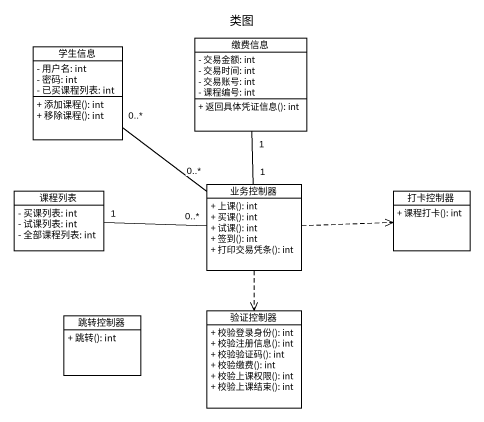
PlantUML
@startuml
title 类图
hide circle
hide empty members
skinparam classAttributeIconSize 0
class 学生信息 {
  - 用户名: int
  - 密码: int
  - 已买课程列表: int
  + 添加课程(): int
  + 移除课程(): int
}
class 缴费信息 {
  - 交易金额: int
  - 交易时间: int
  - 交易账号: int
  - 课程编号: int
  + 返回具体凭证信息(): int
}
class 课程列表 {
  - 买课列表: int
  - 试课列表: int
  - 全部课程列表: int
}
class 业务控制器 {
  + 上课(): int
  + 买课(): int
  + 试课(): int
  + 签到(): int
  + 打印交易凭条(): int
}
class 打卡控制器 {
  + 课程打卡(): int
}
class 跳转控制器 {
  + 跳转(): int
}
class 验证控制器 {
  + 校验登录身份(): int
  + 校验注册信息(): int
  + 校验验证码(): int
  + 校验缴费(): int
  + 校验上课权限(): int
  + 校验上课结束(): int
}
课程列表 "1" -right- "0..*" 业务控制器
业务控制器 "0..*" -up- "0..*" 学生信息
业务控制器 "1" -up- "1" 缴费信息
业务控制器 .right.> 打卡控制器
业务控制器 ..> 验证控制器
@enduml
